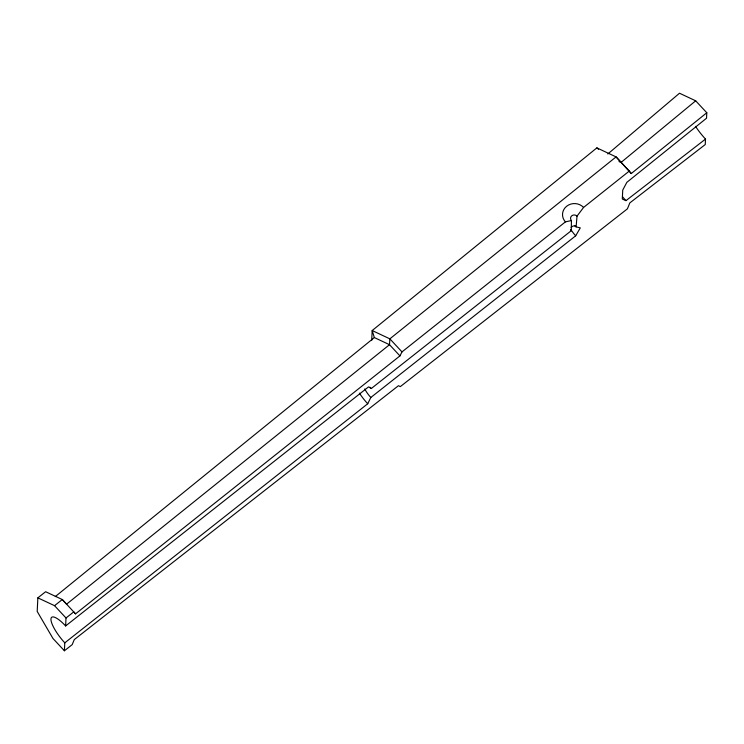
<?xml version="1.0" encoding="UTF-8"?>
<svg xmlns="http://www.w3.org/2000/svg" width="744" height="744" viewBox="0 0 744 744"><rect width="100%" height="100%" fill="white"/><g stroke="black" fill="none" stroke-linecap="round" stroke-linejoin="round"><path stroke-width="1.12" d="M695.51 126.341A26.951 7.17 51.7 0 0 705.517 139.082L705.247 144.55L629.824 202.907L627.424 208.832L400.3 386.629L398.477 385.69L74.288 639.589L72.177 644.648L64.403 650.777L64.793 642.835A21.818 5.812 51.7 0 1 50.955 619.064A21.818 5.812 51.7 0 1 65.621 625.946L368.55 386.871L371.265 388.545L571.28 230.696L571.439 220.54A3.674 3.385 2.8 0 1 571.82 215.769A3.674 3.385 2.8 0 1 577 216.16L583.575 207.437L629.275 171.083L631.265 173.538L706.8 112.763L695.687 100.812L679.505 93.223L607.811 153.98M571.439 220.54L565.421 221.879L402.002 351.893L399.937 355.892L75.544 613.865L62.31 599.543L45.635 591.722L37.86 597.851L37.2 611.429L52.945 638.454L64.403 650.777M65.621 625.946L66.011 617.994L54.544 605.672L37.86 597.851M371.693 340.51L372.186 330.55L596.865 147.879L616.069 156.891L629.275 171.083M706.8 112.763L706.53 118.222L626.857 182.327L622.737 190.083L622.3 199.02L625.955 200.648L705.517 139.082M577 216.16L576.135 226.864L580.283 227.887L575.698 235.802L370.828 397.482L367.722 403.76L64.793 642.835M571.057 227.273L573.103 226.018A3.236 2.846 -8 0 1 576.135 226.864L574.926 225.655M695.687 100.812L620.989 162.49L618.999 161.56M55.27 596.595L374.353 337.571L389.512 344.695L399.937 355.892M54.544 605.672L62.31 599.543L66.551 604.202L389.512 344.695L389.856 338.846L616.069 156.891L631.265 173.538M66.011 617.994L73.777 611.866L75.544 613.865M596.865 147.879L598.529 149.265M402.002 351.893L389.856 338.846L372.186 330.55L374.353 337.571M565.421 221.879A11.997 11.095 1.4 0 1 566.668 206.228A11.997 11.095 1.4 0 1 583.575 207.437M370.828 397.482A11.551 3.078 51.7 0 1 364.746 388.935M369.954 387.206A11.551 3.078 51.7 0 1 371.265 388.545M367.722 403.76A21.818 5.812 51.7 0 1 359.426 393.139M625.955 200.648A23.659 6.296 51.7 0 1 622.616 196.825M575.698 235.802A11.551 3.078 51.7 0 1 570.899 229.543M571.28 230.696A3.236 2.846 -8 0 1 570.825 230.091"/></g></svg>
